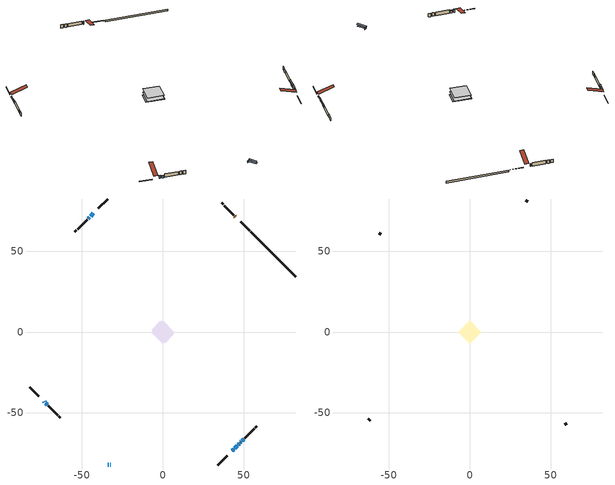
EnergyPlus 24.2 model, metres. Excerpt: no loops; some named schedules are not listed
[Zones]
conditioned space
 floor outside (Floor1 construction): -1.46,0 0,1.46 1.46,0 0,-1.46 z0.38
 floor outside (Floor2 construction): -1.67,0 0,1.67 1.67,0 0,-1.67 z0.38
 floor outside (Floor3 construction): -2.44,0 0,2.44 2.44,0 0,-2.44 z0.38
 floor adiabatic (AdiabaticFloorConstruction): -7.16,0 0,7.16 7.16,0 0,-7.16 z0.38
 floor foundation (Slab1 construction): -6.95,1.49 -1.49,6.95 6.95,-1.49 1.49,-6.95 z-0.84
 wall outside (RimJoist1 construction): 34.06,-82.24 39.76,-76.54 / -82.24,-34.06 -76.54,-39.76 / -34.06,82.24 -39.76,76.54 / 53.78,62.52 48.08,68.22 z0.38:0.68
 wall outside (AdiabaticWallConstruction 1): 44.93,71.38 44.65,71.65 z0.38:2.41
 wall outside (AdiabaticWallConstruction): -42.91,73.39 -44.64,71.66 / 42.91,-73.39 43.78,-72.52 z0.38:1.7; -73.39,-42.91 -72.95,-43.35 / 44.43,-71.87 45.94,-70.36 z0.38:2.21; -72.3,-44 -71.43,-44.87 z0.38:1.6; -34.07,-82.24 -33.53,-82.24 / -32.6,-82.24 -32.07,-82.24 z0.38:1.27; -45.3,71.01 -46.16,70.14 / 46.6,-69.7 47.32,-68.98 / 47.98,-68.33 48.52,-67.78 / 49.17,-67.13 50.04,-66.27 z0.38:1.96
 wall outside (Wall1 construction): 50.69,-65.61 56.57,-59.73 / -70.78,-45.52 -64.9,-51.4 / -46.82,69.49 -52.69,63.61 / 43.99,72.31 38.11,78.19 z0.38:2.82
 wall outside (Wall2 construction): 57.23,-59.08 58.16,-58.15 / -64.24,-52.06 -63.31,-52.99 / -53.35,62.95 -54.28,62.02 / 37.46,78.84 36.53,79.77 z0.38:2.82
 wall foundation (FoundationWall1 construction): 82.24,34.06 54.43,61.87 z-0.84:0.38
 window (WindowConstruction): -42.92,73.39 -44.64,71.66 z0.38:1.7
 window (WindowConstruction 7): -73.39,-42.92 -72.95,-43.35 z0.38:2.21
 window (WindowConstruction 8): -72.3,-44 -71.44,-44.87 z0.38:1.6
 window (WindowConstruction 9): -34.06,-82.24 -33.53,-82.24 z0.38:1.27
 window (WindowConstruction 10): -32.6,-82.24 -32.07,-82.24 z0.38:1.27
 window (WindowConstruction 1): -45.3,71 -46.16,70.14 z0.38:1.96
 window (WindowConstruction 2): 42.92,-73.39 43.78,-72.52 z0.38:1.7
 window (WindowConstruction 3): 44.43,-71.87 45.94,-70.36 z0.38:2.21
 window (WindowConstruction 4): 46.6,-69.7 47.32,-68.98 z0.38:1.96
 window (WindowConstruction 5): 47.98,-68.32 48.52,-67.79 z0.38:1.96
 window (WindowConstruction 6): 49.17,-67.13 50.03,-66.27 z0.38:1.96
 door (Door): 44.93,71.38 44.65,71.65 z0.38:2.41
 ceiling adiabatic (AdiabaticFloorConstruction): 0,-7.16 7.16,0 0,7.16 -7.16,0 z0.38
attic - vented
 floor to conditioned space (Floor4 construction Reversed): -7.16,0 0,7.16 7.16,0 0,-7.16 z2.82
 wall outside (Wall3 construction): 58.81,-57.49 59.96,-56.34 / -62.66,-53.64 -61.51,-54.79 / -54.94,61.36 -56.09,60.21 / 35.87,80.43 34.72,81.58 z0.38:2.82
 roof outside (Roof1 construction): 42.26,-74.04,2.82 35.28,-67.07,6.11 33.45,-68.91,6.11 40.42,-75.88,2.82; -74.04,-42.26,2.82 -67.07,-35.28,6.11 -68.91,-33.45,6.11 -75.88,-40.42,2.82; -42.26,74.04,2.82 -35.28,67.07,6.11 -33.45,68.91,6.11 -40.42,75.88,2.82; 45.58,70.72,2.82 38.61,63.74,6.11 40.45,61.91,6.11 47.42,68.88,2.82
shading: -44.85,71.45 -42.7,73.6 -43.14,74.03 -45.28,71.88 z2; -72.74,-43.56 -73.6,-42.7 -74.03,-43.14 -73.17,-43.99 z2.51; -71.22,-45.08 -72.51,-43.79 -72.94,-44.22 -71.66,-45.51 z1.9; -33.23,-82.24 -34.36,-82.24 -34.36,-88.34 -33.23,-88.34 z1.57; -31.77,-82.24 -32.9,-82.24 -32.9,-87.12 -31.77,-87.12 z1.57; -46.37,69.93 -45.09,71.22 -45.52,71.65 -46.8,70.36 z2.25; 43.99,-72.31 42.7,-73.6 43.14,-74.03 44.42,-72.74 z2; 46.15,-70.15 44.22,-72.08 44.65,-72.51 46.59,-70.58 z2.51; 47.53,-68.77 46.39,-69.91 46.82,-70.34 47.96,-69.2 z2.25; 48.73,-67.57 47.77,-68.54 48.2,-68.97 49.16,-68.01 z2.25; 50.25,-66.06 48.96,-67.34 49.39,-67.77 50.68,-66.49 z2.25
[Building]
Building 1: Terrain=Suburbs
[Site:Location]
Quebec Intl AP_QC: Latitude {deg}=46.8; Longitude {deg}=-71.38; Time Zone {hr}=-5; Elevation {m}=74; Keep Site Location Information=Yes
[Site:GroundTemperature:Shallow]
0.0108218, -2.24938, -2.43038, -1.3578, 2.94801, 7.23376, 10.9493, 13.303, 13.5029, 11.5886, 7.96783, 3.81355
[Site:WaterMainsTemperature]
Calculation Method=Schedule; Temperature Schedule=mains temperature schedule
[Material] Roughness=Rough; Thermal Absorptance=0.9
Name | Thickness {m} | Conductivity {W/m-K} | Density {kg/m3} | Specific Heat {J/kg-K} | Solar Absorptance | Visible Absorptance
asphalt or fiberglass shingles | 0.00635 | 0.162714 | 1121.4 | 1465.45 | 0.4 | 0.4
ceiling loosefill ins | 0.254 | 0.0480833 | 16.02 | 1046.75 | 0.7 | 0.7
ceiling stud and cavity | 0.1397 | 0.0858628 | 65.682 | 1177.47 | 0.7 | 0.7
concrete 4.0 in. | 0.1016 | 1.803125 | 2242.8 | 837.4 | 0.7 | 0.7
concrete 8.0 in. | 0.2032 | 1.803125 | 2242.8 | 837.4 | 0.7 | 0.7
door material | 0.04445 | 0.0451087 | 512.64 | 1214.23 | 0.7 | 0.7
exterior vertical ins | 0.0483764 | 0.029427 | 32.04 | 1214.23 | 0.7 | 0.7
floor covering | 0.0127 | 0.0433444 | 54.468 | 1339.84 | 0.6 | 0.6
floor rigid ins | 0.103632 | 0.029427 | 32.04 | 1214.23 | 0.7 | 0.7
floor rigid ins 1; wall rigid ins 1 | 0.512978 | 0.029427 | 32.04 | 1214.23 | 0.7 | 0.7
floor stud and cavity | 0.1397 | 0.0967298 | 92.3553 | 1139.71 | 0.7 | 0.7
floor stud and cavity 1 | 0.1397 | 0.096612 | 92.3553 | 1139.71 | 0.7 | 0.7
floor stud and cavity 2 | 0.1397 | 0.0964945 | 92.3553 | 1139.71 | 0.7 | 0.7
floor stud and cavity 3 | 0.1397 | 1.75129 | 37.0049 | 1207.88 | 0.7 | 0.7
furniture material conditioned space 1 | 0.1524 | 0.115458 | 640.8 | 1214.23 | 0.6 | 0.6
gypsum board | 0.0127 | 0.160291 | 801 | 837.4 | 0.6 | 0.6
gypsum board 1 | 0.0127 | 0.160291 | 801 | 837.4 | 0.7 | 0.7
osb sheathing 0.5 in. | 0.0127 | 0.115458 | 512.64 | 1214.23 | 0.7 | 0.7
osb sheathing 0.75 in. | 0.01905 | 0.115458 | 512.64 | 1214.23 | 0.7 | 0.7
osb sheathing 2.0 in. | 0.0508 | 0.115458 | 512.64 | 1214.23 | 0.7 | 0.7
rim joist rigid ins; wall rigid ins | 0.051816 | 0.029427 | 32.04 | 1214.23 | 0.7 | 0.7
rim joist stud and cavity | 0.0508 | 0.0402607 | 125.044 | 1163.47 | 0.6 | 0.6
wall stud and cavity | 0.1397 | 0.107651 | 139.0536 | 1170.24 | 0.7 | 0.7
wall stud and cavity 1 | 0.1397 | 0.12206 | 139.0536 | 1170.24 | 0.7 | 0.7
wall stud and cavity 2 | 0.0889 | 6.1454 | 50.32683 | 1063.81 | 0.6 | 0.6
wall stud and cavity 3 | 0.0889 | 0.380278 | 52.3479 | 1209.89 | 0.7 | 0.7
wall stud and cavity 4 | 0.0889 | 0.391764 | 83.0341 | 1211.67 | 0.7 | 0.7
wood siding | 0.0254 | 0.102417 | 544.68 | 1172.36 | 0.4 | 0.4
wood siding 1 | 0.00254 | 0.102417 | 544.68 | 1172.36 | 0.4 | 0.4
wood siding 2; wood siding 3; wood siding 4 | 0.0254 | 0.102417 | 544.68 | 1172.36 | 0.7 | 0.7
[WindowMaterial:SimpleGlazingSystem]
Name | U-Factor {W/m2-K} | Solar Heat Gain Coefficient
WindowMaterial | 1.73009 | 0.4
WindowMaterial 1 | 1.709078 | 0.41
WindowMaterial 2 | 1.62902 | 0.44
WindowMaterial 3 | 1.916325 | 0.34
WindowMaterial 4 | 1.79765 | 0.38
WindowMaterial 5 | 1.84478 | 0.36
WindowMaterial 6 | 1.74087 | 0.4
WindowMaterial 7 | 6.78351 | 0.73
[Construction]
AdiabaticFloorConstruction: floor stud and cavity 3, floor rigid ins 1, osb sheathing 0.75 in., floor covering
AdiabaticWallConstruction: wood siding 3, wall rigid ins 1, wall stud and cavity 3, gypsum board
AdiabaticWallConstruction 1: wood siding 4, wall rigid ins 1, wall stud and cavity 3, gypsum board
Door: door material
Floor1 construction: floor stud and cavity, floor rigid ins, osb sheathing 0.75 in., floor covering
Floor2 construction: floor stud and cavity 1, floor rigid ins, osb sheathing 0.75 in., floor covering
Floor3 construction: floor stud and cavity 2, floor rigid ins, osb sheathing 0.75 in., floor covering
Floor4 construction Reversed: gypsum board, ceiling stud and cavity, ceiling loosefill ins
FoundationWall1 construction: concrete 8.0 in., gypsum board 1
furniture construction conditioned space 1: furniture material conditioned space 1
PartitionWallConstruction: gypsum board, wall stud and cavity 4, gypsum board
RimJoist1 construction: wood siding 2, rim joist rigid ins, osb sheathing 2.0 in., rim joist stud and cavity
Roof1 construction: asphalt or fiberglass shingles
Slab1 construction: concrete 4.0 in.
Wall1 construction: wood siding, wall rigid ins, osb sheathing 0.5 in., wall stud and cavity, gypsum board
Wall2 construction: wood siding, wall rigid ins, osb sheathing 0.5 in., wall stud and cavity 1, gypsum board
Wall3 construction: wood siding 1, wall stud and cavity 2
WindowConstruction; WindowConstruction 2: WindowMaterial
WindowConstruction 1; WindowConstruction 6: WindowMaterial 1
WindowConstruction 10; WindowConstruction 9: WindowMaterial 7
WindowConstruction 3: WindowMaterial 2
WindowConstruction 4: WindowMaterial 3
WindowConstruction 5: WindowMaterial 4
WindowConstruction 7: WindowMaterial 5
WindowConstruction 8: WindowMaterial 6
[Zone] Multiplier=1; Part of Total Floor Area=Yes
Name | Volume {m3}
attic - vented | 54.7494
conditioned space | 380.5
[Space]
Name | Zone | Volume {m3}
attic - vented 1 | attic - vented | 54.7494
conditioned space 1 | conditioned space | 380.5
[ZoneInfiltration:EffectiveLeakageArea]
infil attic - vented 1: Zone or Space=attic - vented 1; Schedule=Always On Discrete; Effective Air Leakage Area {cm2}=3787.2; Stack Coefficient=0.000398213; Wind Coefficient=1.34827e-05
[ZoneMixing]
whole house fan mix: Zone or Space=attic - vented; Schedule=Always On Continuous; Design Flow Rate Calculation Method=Flow/Zone; Design Flow Rate {m3/s}=0; Source Zone or Space=conditioned space
[SurfaceProperty:ExposedFoundationPerimeter]
Slab1: Exposed Perimeter Calculation Method=TotalExposedPerimeter; Total Exposed Perimeter {m}=39.32
[InternalMass] Zone or ZoneList=conditioned space; Space or SpaceList=conditioned space 1
Name | Construction | Surface Area {m2}
furniture mass conditioned space 1 | furniture construction conditioned space 1 | 86.5957
partition wall mass | PartitionWallConstruction | 216.489
[Lights]
interior lighting: Zone or ZoneList or Space or SpaceList=conditioned space 1; Schedule=interior lighting schedule; Design Level Calculation Method=LightingLevel; Lighting Level {W}=343.2; Return Air Fraction=0; Fraction Radiant=0.6; Fraction Visible=0.2; Fraction Replaceable=1
[People]
occupants: Zone or ZoneList or Space or SpaceList=conditioned space 1; Number of People Schedule=occupants schedule; Number of People Calculation Method=People; Number of People=3; Fraction Radiant=0.314171; Sensible Heat Fraction=0.56303; Activity Level Schedule=occupants activity schedule; Carbon Dioxide Generation Rate {m3/s-W}=0; Enable ASHRAE 55 Comfort Warnings=No; Mean Radiant Temperature Calculation Type=EnclosureAveraged
[ElectricEquipment] Zone or ZoneList or Space or SpaceList=conditioned space 1; Design Level Calculation Method=EquipmentLevel
Name | Schedule | Design Level {W} | Fraction Latent | Fraction Radiant | Fraction Lost
clothes dryer | clothes dryer schedule | 140.772 | 0.015 | 0.081 | 0.85
clothes washer | clothes washer schedule | 32.1985 | 0.03 | 0.162 | 0.7
cooking range | cooking range schedule | 215.147 | 0.08 | 0.432 | 0.2
dishwasher | dishwasher schedule | 66.8632 | 0.3 | 0.18 | 0.4
fridge | fridge schedule | 72.9452 | 0 | 0.6 | 0
mech vent bath fan 0 | mech vent bath fan 0 schedule | 50.2 | 0 | 0 | 1
mech vent house fan | mech vent house fan schedule | 19.9167 | 0 | 0 | 0.5
mech vent house fan cfis | mech vent house fan cfis schedule | 0 | 0 | 0 | 0
mech vent range fan 0 | mech vent range fan 0 schedule | 57 | 0 | 0 | 1
misc plug loads | misc plug loads schedule | 494.7 | 0.045 | 0.513 | 0.1
whole house fan | Always On Discrete | 0 | 0 | 0 | 1
[OtherEquipment] Zone or ZoneList or Space or SpaceList=conditioned space 1; Design Level Calculation Method=EquipmentLevel
Name | Fuel Type | Schedule | Design Level {W} | Fraction Latent | Fraction Radiant | Fraction Lost
clothes dryer 1 | Electricity | clothes dryer schedule | 0 | 0.015 | 0.081 | 0.85
cooking range 1 | Electricity | cooking range schedule | 0 | 0.08 | 0.432 | 0.2
general water use latent | None | general water use schedule | 62.594 | 1 | 0 | 0
general water use sensible | None | general water use schedule | -61.6891 | 0 | 0.6 | 0
mech vent house fan latent load | None | Always On Discrete | 0 | 1 | 0 | 0
mech vent house fan sensible load | None | Always On Discrete | 0 | 0 | 0 | 0
water heater energy adjustment1 | Electricity | Always On Discrete | 0.01 | 0 | 0 | 1
[ZoneInfiltration:DesignFlowRate] Zone or ZoneList or Space or SpaceList=conditioned space 1; Schedule=Always On Discrete; Design Flow Rate Calculation Method=Flow/Zone; Design Flow Rate {m3/s}=0
infil flow; natural vent flow; whole house fan flow
[ZoneControl:Thermostat]
conditioned space Thermostat: Zone or ZoneList=conditioned space; Control Type Schedule=conditioned space Thermostat Schedule; Control 1=conditioned space temperature setpoint; Temperature Difference Between Cutout And Setpoint {deltaC}=0
[ThermostatSetpoint:DualSetpoint]
conditioned space temperature setpoint: Heating Setpoint Temperature Schedule=heating setpoint; Cooling Setpoint Temperature Schedule=cooling setpoint
[Zone equipment]
conditioned space: electric baseboard
[Foundation:Kiva]
Foundation Kiva 1: Initial Indoor Air Temperature {C}=18; Wall Height Above Grade {m}=0.379994; Wall Depth Below Slab {m}=0.2032; Custom Block Material Name 1=exterior vertical ins; Custom Block Depth 1 {m}=1.21999; Custom Block X Position 1 {m}=0.2159; Custom Block Z Position 1 {m}=0
[Foundation:Kiva:Settings]
Soil Conductivity {W/m-K}=0.849921; Soil Density {kg/m3}=1842.3; Soil Specific Heat {J/kg-K}=418.7; Ground Solar Absorptivity=0.9; Ground Thermal Absorptivity=0.9; Ground Surface Roughness {m}=0.03; Far-Field Width {m}=40; Deep-Ground Boundary Condition=ZeroFlux; Deep-Ground Depth {m}=40; Minimum Cell Dimension {m}=0.2; Maximum Cell Growth Coefficient=3; Simulation Timestep=Timestep
[Exterior:Lights]
exterior lighting: Schedule=exterior lighting schedule; Design Level {W}=75.6
[EnergyManagementSystem:Sensor] Output:Variable or Output:Meter Index Key=conditioned space
Name | Output:Variable or Output:Meter
conditioned_space_clg_unmet_s | Zone Cooling Setpoint Not Met Time
conditioned_space_htg_unmet_s | Zone Heating Setpoint Not Met Time
fridge_tin_s; tin_s; tin_s_1 | Zone Mean Air Temperature
tout_s | Zone Outdoor Air Drybulb Temperature
win_s | Zone Air Humidity Ratio
[Schedule:Constant]
Name | Hourly Value
Always On Continuous; mech vent house fan schedule; mech vent house fan cfis schedule; Always On Discrete | 1
occupants activity schedule | 117.228
fridge schedule | 0
[Schedule:Week:Daily]
interior lighting schedule Week Rule - Jan1-Jan27: interior lighting schedule day, interior lighting schedule day, interior lighting schedule day, interior lighting schedule day, interior lighting schedule day, interior lighting schedule day, interior lighting schedule day, interior lighting schedule default day, interior lighting schedule default day, interior lighting schedule default day, interior lighting schedule default day, interior lighting schedule default day
interior lighting schedule Week Rule - Jan28-Feb3: interior lighting schedule day, interior lighting schedule day, interior lighting schedule day, interior lighting schedule day, interior lighting schedule day 1, interior lighting schedule day 1, interior lighting schedule day 1, interior lighting schedule default day, interior lighting schedule default day, interior lighting schedule default day, interior lighting schedule default day, interior lighting schedule default day
interior lighting schedule Week Rule - Feb4-Feb24: interior lighting schedule day 1, interior lighting schedule day 1, interior lighting schedule day 1, interior lighting schedule day 1, interior lighting schedule day 1, interior lighting schedule day 1, interior lighting schedule day 1, interior lighting schedule default day, interior lighting schedule default day, interior lighting schedule default day, interior lighting schedule default day, interior lighting schedule default day
interior lighting schedule Week Rule - Feb25-Mar3: interior lighting schedule day 1, interior lighting schedule day 1, interior lighting schedule day 1, interior lighting schedule day 1, interior lighting schedule day 2, interior lighting schedule day 2, interior lighting schedule day 2, interior lighting schedule default day, interior lighting schedule default day, interior lighting schedule default day, interior lighting schedule default day, interior lighting schedule default day
interior lighting schedule Week Rule - Mar4-Mar31: interior lighting schedule day 2, interior lighting schedule day 2, interior lighting schedule day 2, interior lighting schedule day 2, interior lighting schedule day 2, interior lighting schedule day 2, interior lighting schedule day 2, interior lighting schedule default day, interior lighting schedule default day, interior lighting schedule default day, interior lighting schedule default day, interior lighting schedule default day
interior lighting schedule Week Rule - Apr1-Apr28: interior lighting schedule day 3, interior lighting schedule day 3, interior lighting schedule day 3, interior lighting schedule day 3, interior lighting schedule day 3, interior lighting schedule day 3, interior lighting schedule day 3, interior lighting schedule default day, interior lighting schedule default day, interior lighting schedule default day, interior lighting schedule default day, interior lighting schedule default day
interior lighting schedule Week Rule - Apr29-May5: interior lighting schedule day 3, interior lighting schedule day 3, interior lighting schedule day 4, interior lighting schedule day 4, interior lighting schedule day 4, interior lighting schedule day 4, interior lighting schedule day 4, interior lighting schedule default day, interior lighting schedule default day, interior lighting schedule default day, interior lighting schedule default day, interior lighting schedule default day
interior lighting schedule Week Rule - May6-May26: interior lighting schedule day 4, interior lighting schedule day 4, interior lighting schedule day 4, interior lighting schedule day 4, interior lighting schedule day 4, interior lighting schedule day 4, interior lighting schedule day 4, interior lighting schedule default day, interior lighting schedule default day, interior lighting schedule default day, interior lighting schedule default day, interior lighting schedule default day
interior lighting schedule Week Rule - May27-Jun2: interior lighting schedule day 4, interior lighting schedule day 4, interior lighting schedule day 4, interior lighting schedule day 4, interior lighting schedule day 4, interior lighting schedule day 5, interior lighting schedule day 5, interior lighting schedule default day, interior lighting schedule default day, interior lighting schedule default day, interior lighting schedule default day, interior lighting schedule default day
interior lighting schedule Week Rule - Jun3-Jun30: interior lighting schedule day 5, interior lighting schedule day 5, interior lighting schedule day 5, interior lighting schedule day 5, interior lighting schedule day 5, interior lighting schedule day 5, interior lighting schedule day 5, interior lighting schedule default day, interior lighting schedule default day, interior lighting schedule default day, interior lighting schedule default day, interior lighting schedule default day
interior lighting schedule Week Rule - Jul1-Jul28: interior lighting schedule day 6, interior lighting schedule day 6, interior lighting schedule day 6, interior lighting schedule day 6, interior lighting schedule day 6, interior lighting schedule day 6, interior lighting schedule day 6, interior lighting schedule default day, interior lighting schedule default day, interior lighting schedule default day, interior lighting schedule default day, interior lighting schedule default day
interior lighting schedule Week Rule - Jul29-Aug4: interior lighting schedule day 6, interior lighting schedule day 6, interior lighting schedule day 6, interior lighting schedule day 7, interior lighting schedule day 7, interior lighting schedule day 7, interior lighting schedule day 7, interior lighting schedule default day, interior lighting schedule default day, interior lighting schedule default day, interior lighting schedule default day, interior lighting schedule default day
interior lighting schedule Week Rule - Aug5-Aug25: interior lighting schedule day 7, interior lighting schedule day 7, interior lighting schedule day 7, interior lighting schedule day 7, interior lighting schedule day 7, interior lighting schedule day 7, interior lighting schedule day 7, interior lighting schedule default day, interior lighting schedule default day, interior lighting schedule default day, interior lighting schedule default day, interior lighting schedule default day
interior lighting schedule Week Rule - Aug26-Sep1: interior lighting schedule day 7, interior lighting schedule day 7, interior lighting schedule day 7, interior lighting schedule day 7, interior lighting schedule day 7, interior lighting schedule day 7, interior lighting schedule day 8, interior lighting schedule default day, interior lighting schedule default day, interior lighting schedule default day, interior lighting schedule default day, interior lighting schedule default day
interior lighting schedule Week Rule - Sep2-Sep29: interior lighting schedule day 8, interior lighting schedule day 8, interior lighting schedule day 8, interior lighting schedule day 8, interior lighting schedule day 8, interior lighting schedule day 8, interior lighting schedule day 8, interior lighting schedule default day, interior lighting schedule default day, interior lighting schedule default day, interior lighting schedule default day, interior lighting schedule default day
interior lighting schedule Week Rule - Sep30-Oct6: interior lighting schedule day 8, interior lighting schedule day 9, interior lighting schedule day 9, interior lighting schedule day 9, interior lighting schedule day 9, interior lighting schedule day 9, interior lighting schedule day 9, interior lighting schedule default day, interior lighting schedule default day, interior lighting schedule default day, interior lighting schedule default day, interior lighting schedule default day
interior lighting schedule Week Rule - Oct7-Oct27: interior lighting schedule day 9, interior lighting schedule day 9, interior lighting schedule day 9, interior lighting schedule day 9, interior lighting schedule day 9, interior lighting schedule day 9, interior lighting schedule day 9, interior lighting schedule default day, interior lighting schedule default day, interior lighting schedule default day, interior lighting schedule default day, interior lighting schedule default day
interior lighting schedule Week Rule - Oct28-Nov3: interior lighting schedule day 9, interior lighting schedule day 9, interior lighting schedule day 9, interior lighting schedule day 9, interior lighting schedule day 10, interior lighting schedule day 10, interior lighting schedule day 10, interior lighting schedule default day, interior lighting schedule default day, interior lighting schedule default day, interior lighting schedule default day, interior lighting schedule default day
interior lighting schedule Week Rule - Nov4-Nov24: interior lighting schedule day 10, interior lighting schedule day 10, interior lighting schedule day 10, interior lighting schedule day 10, interior lighting schedule day 10, interior lighting schedule day 10, interior lighting schedule day 10, interior lighting schedule default day, interior lighting schedule default day, interior lighting schedule default day, interior lighting schedule default day, interior lighting schedule default day
interior lighting schedule Week Rule - Nov25-Dec1: interior lighting schedule day 10, interior lighting schedule day 10, interior lighting schedule day 10, interior lighting schedule day 10, interior lighting schedule day 10, interior lighting schedule day 10, interior lighting schedule day 11, interior lighting schedule default day, interior lighting schedule default day, interior lighting schedule default day, interior lighting schedule default day, interior lighting schedule default day
interior lighting schedule Week Rule - Dec2-Dec31: interior lighting schedule day 11, interior lighting schedule day 11, interior lighting schedule day 11, interior lighting schedule day 11, interior lighting schedule day 11, interior lighting schedule day 11, interior lighting schedule day 11, interior lighting schedule default day, interior lighting schedule default day, interior lighting schedule default day, interior lighting schedule default day, interior lighting schedule default day
occupants schedule Week Rule - Jan1-Dec31: occupants schedule day, occupants schedule day, occupants schedule day, occupants schedule day, occupants schedule day, occupants schedule day, occupants schedule day, occupants schedule default day, occupants schedule default day, occupants schedule default day, occupants schedule default day, occupants schedule default day
clothes dryer schedule Week Rule - Jan1-Dec31: clothes dryer schedule day, clothes dryer schedule day, clothes dryer schedule day, clothes dryer schedule day, clothes dryer schedule day, clothes dryer schedule day, clothes dryer schedule day, clothes dryer schedule default day, clothes dryer schedule default day, clothes dryer schedule default day, clothes dryer schedule default day, clothes dryer schedule default day
clothes washer schedule Week Rule - Jan1-Dec31: clothes washer schedule day, clothes washer schedule day, clothes washer schedule day, clothes washer schedule day, clothes washer schedule day, clothes washer schedule day, clothes washer schedule day, clothes washer schedule default day, clothes washer schedule default day, clothes washer schedule default day, clothes washer schedule default day, clothes washer schedule default day
cooking range schedule Week Rule - Jan1-Dec31: cooking range schedule day, cooking range schedule day, cooking range schedule day, cooking range schedule day, cooking range schedule day, cooking range schedule day, cooking range schedule day, cooking range schedule default day, cooking range schedule default day, cooking range schedule default day, cooking range schedule default day, cooking range schedule default day
dishwasher schedule Week Rule - Jan1-Dec31: dishwasher schedule day, dishwasher schedule day, dishwasher schedule day, dishwasher schedule day, dishwasher schedule day, dishwasher schedule day, dishwasher schedule day, dishwasher schedule default day, dishwasher schedule default day, dishwasher schedule default day, dishwasher schedule default day, dishwasher schedule default day
mech vent bath fan 0 schedule Week Rule - Jan1-Dec31: mech vent bath fan 0 schedule day, mech vent bath fan 0 schedule day, mech vent bath fan 0 schedule day, mech vent bath fan 0 schedule day, mech vent bath fan 0 schedule day, mech vent bath fan 0 schedule day, mech vent bath fan 0 schedule day, mech vent bath fan 0 schedule default day, mech vent bath fan 0 schedule default day, mech vent bath fan 0 schedule default day, mech vent bath fan 0 schedule default day, mech vent bath fan 0 schedule default day
mech vent range fan 0 schedule Week Rule - Jan1-Dec31: mech vent range fan 0 schedule day, mech vent range fan 0 schedule day, mech vent range fan 0 schedule day, mech vent range fan 0 schedule day, mech vent range fan 0 schedule day, mech vent range fan 0 schedule day, mech vent range fan 0 schedule day, mech vent range fan 0 schedule default day, mech vent range fan 0 schedule default day, mech vent range fan 0 schedule default day, mech vent range fan 0 schedule default day, mech vent range fan 0 schedule default day
misc plug loads schedule Week Rule - Jan1-Dec31: misc plug loads schedule day, misc plug loads schedule day, misc plug loads schedule day, misc plug loads schedule day, misc plug loads schedule day, misc plug loads schedule day, misc plug loads schedule day, misc plug loads schedule default day, misc plug loads schedule default day, misc plug loads schedule default day, misc plug loads schedule default day, misc plug loads schedule default day
general water use schedule Week Rule - Jan1-Dec31: general water use schedule day, general water use schedule day, general water use schedule day, general water use schedule day, general water use schedule day, general water use schedule day, general water use schedule day, general water use schedule default day, general water use schedule default day, general water use schedule default day, general water use schedule default day, general water use schedule default day
exterior lighting schedule Week Rule - Jan1-Jan27: exterior lighting schedule day, exterior lighting schedule day, exterior lighting schedule day, exterior lighting schedule day, exterior lighting schedule day, exterior lighting schedule day, exterior lighting schedule day, exterior lighting schedule default day, exterior lighting schedule default day, exterior lighting schedule default day, exterior lighting schedule default day, exterior lighting schedule default day
exterior lighting schedule Week Rule - Jan28-Feb3: exterior lighting schedule day, exterior lighting schedule day, exterior lighting schedule day, exterior lighting schedule day, exterior lighting schedule day 1, exterior lighting schedule day 1, exterior lighting schedule day 1, exterior lighting schedule default day, exterior lighting schedule default day, exterior lighting schedule default day, exterior lighting schedule default day, exterior lighting schedule default day
exterior lighting schedule Week Rule - Feb4-Feb24: exterior lighting schedule day 1, exterior lighting schedule day 1, exterior lighting schedule day 1, exterior lighting schedule day 1, exterior lighting schedule day 1, exterior lighting schedule day 1, exterior lighting schedule day 1, exterior lighting schedule default day, exterior lighting schedule default day, exterior lighting schedule default day, exterior lighting schedule default day, exterior lighting schedule default day
exterior lighting schedule Week Rule - Feb25-Mar3: exterior lighting schedule day 1, exterior lighting schedule day 1, exterior lighting schedule day 1, exterior lighting schedule day 1, exterior lighting schedule day 2, exterior lighting schedule day 2, exterior lighting schedule day 2, exterior lighting schedule default day, exterior lighting schedule default day, exterior lighting schedule default day, exterior lighting schedule default day, exterior lighting schedule default day
exterior lighting schedule Week Rule - Mar4-Mar31: exterior lighting schedule day 2, exterior lighting schedule day 2, exterior lighting schedule day 2, exterior lighting schedule day 2, exterior lighting schedule day 2, exterior lighting schedule day 2, exterior lighting schedule day 2, exterior lighting schedule default day, exterior lighting schedule default day, exterior lighting schedule default day, exterior lighting schedule default day, exterior lighting schedule default day
exterior lighting schedule Week Rule - Apr1-Apr28: exterior lighting schedule day 3, exterior lighting schedule day 3, exterior lighting schedule day 3, exterior lighting schedule day 3, exterior lighting schedule day 3, exterior lighting schedule day 3, exterior lighting schedule day 3, exterior lighting schedule default day, exterior lighting schedule default day, exterior lighting schedule default day, exterior lighting schedule default day, exterior lighting schedule default day
exterior lighting schedule Week Rule - Apr29-May5: exterior lighting schedule day 3, exterior lighting schedule day 3, exterior lighting schedule day 4, exterior lighting schedule day 4, exterior lighting schedule day 4, exterior lighting schedule day 4, exterior lighting schedule day 4, exterior lighting schedule default day, exterior lighting schedule default day, exterior lighting schedule default day, exterior lighting schedule default day, exterior lighting schedule default day
exterior lighting schedule Week Rule - May6-May26: exterior lighting schedule day 4, exterior lighting schedule day 4, exterior lighting schedule day 4, exterior lighting schedule day 4, exterior lighting schedule day 4, exterior lighting schedule day 4, exterior lighting schedule day 4, exterior lighting schedule default day, exterior lighting schedule default day, exterior lighting schedule default day, exterior lighting schedule default day, exterior lighting schedule default day
exterior lighting schedule Week Rule - May27-Jun2: exterior lighting schedule day 4, exterior lighting schedule day 4, exterior lighting schedule day 4, exterior lighting schedule day 4, exterior lighting schedule day 4, exterior lighting schedule day 5, exterior lighting schedule day 5, exterior lighting schedule default day, exterior lighting schedule default day, exterior lighting schedule default day, exterior lighting schedule default day, exterior lighting schedule default day
exterior lighting schedule Week Rule - Jun3-Jun30: exterior lighting schedule day 5, exterior lighting schedule day 5, exterior lighting schedule day 5, exterior lighting schedule day 5, exterior lighting schedule day 5, exterior lighting schedule day 5, exterior lighting schedule day 5, exterior lighting schedule default day, exterior lighting schedule default day, exterior lighting schedule default day, exterior lighting schedule default day, exterior lighting schedule default day
exterior lighting schedule Week Rule - Jul1-Jul28: exterior lighting schedule day 6, exterior lighting schedule day 6, exterior lighting schedule day 6, exterior lighting schedule day 6, exterior lighting schedule day 6, exterior lighting schedule day 6, exterior lighting schedule day 6, exterior lighting schedule default day, exterior lighting schedule default day, exterior lighting schedule default day, exterior lighting schedule default day, exterior lighting schedule default day
exterior lighting schedule Week Rule - Jul29-Aug4: exterior lighting schedule day 6, exterior lighting schedule day 6, exterior lighting schedule day 6, exterior lighting schedule day 7, exterior lighting schedule day 7, exterior lighting schedule day 7, exterior lighting schedule day 7, exterior lighting schedule default day, exterior lighting schedule default day, exterior lighting schedule default day, exterior lighting schedule default day, exterior lighting schedule default day
exterior lighting schedule Week Rule - Aug5-Aug25: exterior lighting schedule day 7, exterior lighting schedule day 7, exterior lighting schedule day 7, exterior lighting schedule day 7, exterior lighting schedule day 7, exterior lighting schedule day 7, exterior lighting schedule day 7, exterior lighting schedule default day, exterior lighting schedule default day, exterior lighting schedule default day, exterior lighting schedule default day, exterior lighting schedule default day
exterior lighting schedule Week Rule - Aug26-Sep1: exterior lighting schedule day 7, exterior lighting schedule day 7, exterior lighting schedule day 7, exterior lighting schedule day 7, exterior lighting schedule day 7, exterior lighting schedule day 7, exterior lighting schedule day 8, exterior lighting schedule default day, exterior lighting schedule default day, exterior lighting schedule default day, exterior lighting schedule default day, exterior lighting schedule default day
exterior lighting schedule Week Rule - Sep2-Sep29: exterior lighting schedule day 8, exterior lighting schedule day 8, exterior lighting schedule day 8, exterior lighting schedule day 8, exterior lighting schedule day 8, exterior lighting schedule day 8, exterior lighting schedule day 8, exterior lighting schedule default day, exterior lighting schedule default day, exterior lighting schedule default day, exterior lighting schedule default day, exterior lighting schedule default day
[Schedule:Year]
interior lighting schedule: interior lighting schedule Week Rule - Jan1-Jan27, 1, 1, 1, 27, interior lighting schedule Week Rule - Jan28-Feb3, 1, 28, 2, 3, interior lighting schedule Week Rule - Feb4-Feb24, 2, 4, 2, 24, interior lighting schedule Week Rule - Feb25-Mar3, 2, 25, 3, 3, interior lighting schedule Week Rule - Mar4-Mar31, 3, 4, 3, 31, interior lighting schedule Week Rule - Apr1-Apr28, 4, 1, 4, 28, interior lighting schedule Week Rule - Apr29-May5, 4, 29, 5, 5, interior lighting schedule Week Rule - May6-May26, 5, 6, 5, 26, interior lighting schedule Week Rule - May27-Jun2, 5, 27, 6, 2, interior lighting schedule Week Rule - Jun3-Jun30, 6, 3, 6, 30, interior lighting schedule Week Rule - Jul1-Jul28, 7, 1, 7, 28, interior lighting schedule Week Rule - Jul29-Aug4, 7, 29, 8, 4, interior lighting schedule Week Rule - Aug5-Aug25, 8, 5, 8, 25, interior lighting schedule Week Rule - Aug26-Sep1, 8, 26, 9, 1, interior lighting schedule Week Rule - Sep2-Sep29, 9, 2, 9, 29, interior lighting schedule Week Rule - Sep30-Oct6, 9, 30, 10, 6, interior lighting schedule Week Rule - Oct7-Oct27, 10, 7, 10, 27, interior lighting schedule Week Rule - Oct28-Nov3, 10, 28, 11, 3, interior lighting schedule Week Rule - Nov4-Nov24, 11, 4, 11, 24, interior lighting schedule Week Rule - Nov25-Dec1, 11, 25, 12, 1, interior lighting schedule Week Rule - Dec2-Dec31, 12, 2, 12, 31
occupants schedule: occupants schedule Week Rule - Jan1-Dec31, 1, 1, 12, 31
clothes dryer schedule: clothes dryer schedule Week Rule - Jan1-Dec31, 1, 1, 12, 31
clothes washer schedule: clothes washer schedule Week Rule - Jan1-Dec31, 1, 1, 12, 31
cooking range schedule: cooking range schedule Week Rule - Jan1-Dec31, 1, 1, 12, 31
dishwasher schedule: dishwasher schedule Week Rule - Jan1-Dec31, 1, 1, 12, 31
mech vent bath fan 0 schedule: mech vent bath fan 0 schedule Week Rule - Jan1-Dec31, 1, 1, 12, 31
mech vent range fan 0 schedule: mech vent range fan 0 schedule Week Rule - Jan1-Dec31, 1, 1, 12, 31
misc plug loads schedule: misc plug loads schedule Week Rule - Jan1-Dec31, 1, 1, 12, 31
general water use schedule: general water use schedule Week Rule - Jan1-Dec31, 1, 1, 12, 31
exterior lighting schedule: exterior lighting schedule Week Rule - Jan1-Jan27, 1, 1, 1, 27, exterior lighting schedule Week Rule - Jan28-Feb3, 1, 28, 2, 3, exterior lighting schedule Week Rule - Feb4-Feb24, 2, 4, 2, 24, exterior lighting schedule Week Rule - Feb25-Mar3, 2, 25, 3, 3, exterior lighting schedule Week Rule - Mar4-Mar31, 3, 4, 3, 31, exterior lighting schedule Week Rule - Apr1-Apr28, 4, 1, 4, 28, exterior lighting schedule Week Rule - Apr29-May5, 4, 29, 5, 5, exterior lighting schedule Week Rule - May6-May26, 5, 6, 5, 26, exterior lighting schedule Week Rule - May27-Jun2, 5, 27, 6, 2, exterior lighting schedule Week Rule - Jun3-Jun30, 6, 3, 6, 30, exterior lighting schedule Week Rule - Jul1-Jul28, 7, 1, 7, 28, exterior lighting schedule Week Rule - Jul29-Aug4, 7, 29, 8, 4, exterior lighting schedule Week Rule - Aug5-Aug25, 8, 5, 8, 25, exterior lighting schedule Week Rule - Aug26-Sep1, 8, 26, 9, 1, exterior lighting schedule Week Rule - Sep2-Sep29, 9, 2, 9, 29, exterior lighting schedule Week Rule - Sep30-Oct6, 9, 30, 10, 6, exterior lighting schedule Week Rule - Oct7-Oct27, 10, 7, 10, 27, exterior lighting schedule Week Rule - Oct28-Nov3, 10, 28, 11, 3, exterior lighting schedule Week Rule - Nov4-Nov24, 11, 4, 11, 24, exterior lighting schedule Week Rule - Nov25-Dec1, 11, 25, 12, 1, exterior lighting schedule Week Rule - Dec2-Dec31, 12, 2, 12, 31
[Schedule:Compact]
conditioned space Thermostat Schedule: Through: 12/31, For: AllDays, Until: 24:00, 4
mains temperature schedule: Through: 01/01, For: AllDays, Until: 24:00, 5.175, Through: 01/02, For: AllDays, Until: 24:00, 5.10167, Through: 01/03, For: AllDays, Until: 24:00, 5.02889, Through: 01/04, For: AllDays, Until: 24:00, 4.95778, Through: 01/05, For: AllDays, Until: 24:00, 4.88778, Through: 01/06, For: AllDays, Until: 24:00, 4.81833, Through: 01/07, For: AllDays, Until: 24:00, 4.75056, Through: 01/08, For: AllDays, Until: 24:00, 4.68389, Through: 01/09, For: AllDays, Until: 24:00, 4.61833, Through: 01/10, For: AllDays, Until: 24:00, 4.55389, Through: 01/11, For: AllDays, Until: 24:00, 4.49056, Through: 01/12, For: AllDays, Until: 24:00, 4.42889, Through: 01/13, For: AllDays, Until: 24:00, 4.36778, Through: 01/14, For: AllDays, Until: 24:00, 4.30889, Through: 01/15, For: AllDays, Until: 24:00, 4.25056, Through: 01/16, For: AllDays, Until: 24:00, 4.19389, Through: 01/17, For: AllDays, Until: 24:00, 4.13833, Through: 01/18, For: AllDays, Until: 24:00, 4.08444, Through: 01/19, For: AllDays, Until: 24:00, 4.03167, Through: 01/20, For: AllDays, Until: 24:00, 3.98056, Through: 01/21, For: AllDays, Until: 24:00, 3.93056, Through: 01/22, For: AllDays, Until: 24:00, 3.88222, Through: 01/23, For: AllDays, Until: 24:00, 3.835, Through: 01/24, For: AllDays, Until: 24:00, 3.78944, Through: 01/25, For: AllDays, Until: 24:00, 3.74556, Through: 01/26, For: AllDays, Until: 24:00, 3.70278, Through: 01/27, For: AllDays, Until: 24:00, 3.66167, Through: 01/28, For: AllDays, Until: 24:00, 3.62167, Through: 01/29, For: AllDays, Until: 24:00, 3.58389, Through: 01/30, For: AllDays, Until: 24:00, 3.54722, Through: 01/31, For: AllDays, Until: 24:00, 3.51167, Through: 02/01, For: AllDays, Until: 24:00, 3.47833, Through: 02/02, For: AllDays, Until: 24:00, 3.44611, Through: 02/03, For: AllDays, Until: 24:00, 3.41556, Through: 02/04, For: AllDays, Until: 24:00, 3.38667, Through: 02/05, For: AllDays, Until: 24:00, 3.35944, Through: 02/06, For: AllDays, Until: 24:00, 3.33389, Through: 02/07, For: AllDays, Until: 24:00, 3.30944, Through: 02/08, For: AllDays, Until: 24:00, 3.28667, Through: 02/09, For: AllDays, Until: 24:00, 3.26611, Through: 02/10, For: AllDays, Until: 24:00, 3.24667, Through: 02/11, For: AllDays, Until: 24:00, 3.22889, Through: 02/12, For: AllDays, Until: 24:00, 3.21278, Through: 02/13, For: AllDays, Until: 24:00, 3.19833, Through: 02/14, For: AllDays, Until: 24:00, 3.18556, Through: 02/15, For: AllDays, Until: 24:00, 3.17389, Through: 02/16, For: AllDays, Until: 24:00, 3.16444, Through: 02/17, For: AllDays, Until: 24:00, 3.15667, Through: 02/18, For: AllDays, Until: 24:00, 3.15056, Through: 02/19, For: AllDays, Until: 24:00, 3.14556, Through: 02/20, For: AllDays, Until: 24:00, 3.14278, Through: 02/21, For: AllDays, Until: 24:00, 3.14111, Through: 02/22, For: AllDays, Until: 24:00, 3.14167, Through: 02/23, For: AllDays, Until: 24:00, 3.14333, Through: 02/24, For: AllDays, Until: 24:00, 3.14722, Through: 02/25, For: AllDays, Until: 24:00, 3.15222, Through: 02/26, For: AllDays, Until: 24:00, 3.15944, Through: 02/27, For: AllDays, Until: 24:00, 3.16778, Through: 02/28, For: AllDays, Until: 24:00, 3.17778, Through: 03/01, For: AllDays, Until: 24:00, 3.18944, Through: 03/02, For: AllDays, Until: 24:00, 3.20333, Through: 03/03, For: AllDays, Until: 24:00, 3.21833, Through: 03/04, For: AllDays, Until: 24:00, 3.235, Through: 03/05, For: AllDays, Until: 24:00, 3.25333, Through: 03/06, For: AllDays, Until: 24:00, 3.27333, Through: 03/07, For: AllDays, Until: 24:00, 3.29444, Through: 03/08, For: AllDays, Until: 24:00, 3.31778, Through: 03/09, For: AllDays, Until: 24:00, 3.34222, Through: 03/10, For: AllDays, Until: 24:00, 3.36889, Through: 03/11, For: AllDays, Until: 24:00, 3.39667, Through: 03/12, For: AllDays, Until: 24:00, 3.42611, Through: 03/13, For: AllDays, Until: 24:00, 3.45722, Through: 03/14, For: AllDays, Until: 24:00, 3.49, Through: 03/15, For: AllDays, Until: 24:00, 3.52389, Through: 03/16, For: AllDays, Until: 24:00, 3.55944, Through: 03/17, For: AllDays, Until: 24:00, 3.59667, Through: 03/18, For: AllDays, Until: 24:00, 3.63556, Through: 03/19, For: AllDays, Until: 24:00, 3.67556, Through: 03/20, For: AllDays, Until: 24:00, 3.71722, Through: 03/21, For: AllDays, Until: 24:00, 3.76056, Through: 03/22, For: AllDays, Until: 24:00, 3.80556, Through: 03/23, For: AllDays, Until: 24:00, 3.85111, Through: 03/24, For: AllDays, Until: 24:00, 3.89889, Through: 03/25, For: AllDays, Until: 24:00, 3.94778, Through: 03/26, For: AllDays, Until: 24:00, 3.99833, Through: 03/27, For: AllDays, Until: 24:00, 4.05, Through: 03/28, For: AllDays, Until: 24:00, 4.10333, Through: 03/29, For: AllDays, Until: 24:00, 4.15778, Through: 03/30, For: AllDays, Until: 24:00, 4.21333, Through: 03/31, For: AllDays, Until: 24:00, 4.27056, Through: 04/01, For: AllDays, Until: 24:00, 4.32944, Through: 04/02, For: AllDays, Until: 24:00, 4.38889, Through: 04/03, For: AllDays, Until: 24:00, 4.45, Through: 04/04, For: AllDays, Until: 24:00, 4.51222, Through: 04/05, For: AllDays, Until: 24:00, 4.57611, Through: 04/06, For: AllDays, Until: 24:00, 4.64056, Through: 04/07, For: AllDays, Until: 24:00, 4.70667, Through: 04/08, For: AllDays, Until: 24:00, 4.77389, Through: 04/09, For: AllDays, Until: 24:00, 4.84222, Through: 04/10, For: AllDays, Until: 24:00, 4.91167, Through: 04/11, For: AllDays, Until: 24:00, 4.98278, Through: 04/12, For: AllDays, Until: 24:00, 5.05444, Through: 04/13, For: AllDays, Until: 24:00, 5.12722, Through: 04/14, For: AllDays, Until: 24:00, 5.20111, Through: 04/15, For: AllDays, Until: 24:00, 5.27611, Through: 04/16, For: AllDays, Until: 24:00, 5.35167, Through: 04/17, For: AllDays, Until: 24:00, 5.42889, Through: 04/18, For: AllDays, Until: 24:00, 5.50667, Through: 04/19, For: AllDays, Until: 24:00, 5.58556, Through: 04/20, For: AllDays, Until: 24:00, 5.665, Through: 04/21, For: AllDays, Until: 24:00, 5.74611, Through: 04/22, For: AllDays, Until: 24:00, 5.82722, Through: 04/23, For: AllDays, Until: 24:00, 5.91, Through: 04/24, For: AllDays, Until: 24:00, 5.99278, Through: 04/25, For: AllDays, Until: 24:00, 6.07722, Through: 04/26, For: AllDays, Until: 24:00, 6.16167, Through: 04/27, For: AllDays, Until: 24:00, 6.24722, Through: 04/28, For: AllDays, Until: 24:00, 6.33389, Through: 04/29, For: AllDays, Until: 24:00, 6.42056, Through: 04/30, For: AllDays, Until: 24:00, 6.50833, Through: 05/01, For: AllDays, Until: 24:00, 6.59667, Through: 05/02, For: AllDays, Until: 24:00, 6.68556, Through: 05/03, For: AllDays, Until: 24:00, 6.775, Through: 05/04, For: AllDays, Until: 24:00, 6.86556, Through: 05/05, For: AllDays, Until: 24:00, 6.95611, Through: 05/06, For: AllDays, Until: 24:00, 7.04722, Through: 05/07, For: AllDays, Until: 24:00, 7.13889, Through: 05/08, For: AllDays, Until: 24:00, 7.23111, Through: 05/09, For: AllDays, Until: 24:00, 7.32333, Through: 05/10, For: AllDays, Until: 24:00, 7.41667, Through: 05/11, For: AllDays, Until: 24:00, 7.51, Through: 05/12, For: AllDays, Until: 24:00, 7.60389, Through: 05/13, For: AllDays, Until: 24:00, 7.69778, Through: 05/14, For: AllDays, Until: 24:00, 7.79222, Through: 05/15, For: AllDays, Until: 24:00, 7.88667, Through: 05/16, For: AllDays, Until: 24:00, 7.98167, Through: 05/17, For: AllDays, Until: 24:00, 8.07667, Through: 05/18, For: AllDays, Until: 24:00, 8.17167, Through: 05/19, For: AllDays, Until: 24:00, 8.26722, Through: 05/20, For: AllDays, Until: 24:00, 8.36278, Through: 05/21, For: AllDays, Until: 24:00, 8.45833, Through: 05/22, For: AllDays, Until: 24:00, 8.55444, Through: 05/23, For: AllDays, Until: 24:00, 8.65, Through: 05/24, For: AllDays, Until: 24:00, 8.74611, Through: 05/25, For: AllDays, Until: 24:00, 8.84167, Through: 05/26, For: AllDays, Until: 24:00, 8.93722, Through: 05/27, For: AllDays, Until: 24:00, 9.03333, Through: 05/28, For: AllDays, Until: 24:00, 9.12889, Through: 05/29, For: AllDays, Until: 24:00, 9.22389, Through: 05/30, For: AllDays, Until: 24:00, 9.31944, Through: 05/31, For: AllDays, Until: 24:00, 9.41444, Through: 06/01, For: AllDays, Until: 24:00, 9.50944, Through: 06/02, For: AllDays, Until: 24:00, 9.60389, Through: 06/03, For: AllDays, Until: 24:00, 9.69833, Through: 06/04, For: AllDays, Until: 24:00, 9.79278, Through: 06/05, For: AllDays, Until: 24:00, 9.88667, Through: 06/06, For: AllDays, Until: 24:00, 9.98, Through: 06/07, For: AllDays, Until: 24:00, 10.0728, Through: 06/08, For: AllDays, Until: 24:00, 10.1656, Through: 06/09, For: AllDays, Until: 24:00, 10.2578, Through: 06/10, For: AllDays, Until: 24:00, 10.3494, Through: 06/11, For: AllDays, Until: 24:00, 10.4411, Through: 06/12, For: AllDays, Until: 24:00, 10.5317, Through: 06/13, For: AllDays, Until: 24:00, 10.6222, Through: 06/14, For: AllDays, Until: 24:00, 10.7117, Through: 06/15, For: AllDays, Until: 24:00, 10.8006, Through: 06/16, For: AllDays, Until: 24:00, 10.8889, Through: 06/17, For: AllDays, Until: 24:00, 10.9772, Through: 06/18, For: AllDays, Until: 24:00, 11.0639, Through: 06/19, For: AllDays, Until: 24:00, 11.1506, Through: 06/20, For: AllDays, Until: 24:00, 11.2361, Through: 06/21, For: AllDays, Until: 24:00, 11.3211, Through: 06/22, For: AllDays, Until: 24:00, 11.4056, Through: 06/23, For: AllDays, Until: 24:00, 11.4889, Through: 06/24, For: AllDays, Until: 24:00, 11.5711, Through: 06/25, For: AllDays, Until: 24:00, 11.6533, Through: 06/26, For: AllDays, Until: 24:00, 11.7339, Through: 06/27, For: AllDays, Until: 24:00, 11.8139, Through: 06/28, For: AllDays, Until: 24:00, 11.8928, Through: 06/29, For: AllDays, Until: 24:00, 11.9711, Through: 06/30, For: AllDays, Until: 24:00, 12.0483, Through: 07/01, For: AllDays, Until: 24:00, 12.1244, Through: 07/02, For: AllDays, Until: 24:00, 12.1994, Through: 07/03, For: AllDays, Until: 24:00, 12.2733, Through: 07/04, For: AllDays, Until: 24:00, 12.3467, Through: 07/05, For: AllDays, Until: 24:00, 12.4183, Through: 07/06, For: AllDays, Until: 24:00, 12.4894, Through: 07/07, For: AllDays, Until: 24:00, 12.5589, Through: 07/08, For: AllDays, Until: 24:00, 12.6278, Through: 07/09, For: AllDays, Until: 24:00, 12.695, Through: 07/10, For: AllDays, Until: 24:00, 12.7617, Through: 07/11, For: AllDays, Until: 24:00, 12.8267, Through: 07/12, For: AllDays, Until: 24:00, 12.8906, Through: 07/13, For: AllDays, Until: 24:00, 12.9528, Through: 07/14, For: AllDays, Until: 24:00, 13.0144, Through: 07/15, For: AllDays, Until: 24:00, 13.0744, Through: 07/16, For: AllDays, Until: 24:00, 13.1333, Through: 07/17, For: AllDays, Until: 24:00, 13.1906, Through: 07/18, For: AllDays, Until: 24:00, 13.2467, Through: 07/19, For: AllDays, Until: 24:00, 13.3017, Through: 07/20, For: AllDays, Until: 24:00, 13.355, Through: 07/21, For: AllDays, Until: 24:00, 13.4072, Through: 07/22, For: AllDays, Until: 24:00, 13.4578, Through: 07/23, For: AllDays, Until: 24:00, 13.5067, Through: 07/24, For: AllDays, Until: 24:00, 13.5544, Through: 07/25, For: AllDays, Until: 24:00, 13.6011, Through: 07/26, For: AllDays, Until: 24:00, 13.6461, Through: 07/27, For: AllDays, Until: 24:00, 13.6894, Through: 07/28, For: AllDays, Until: 24:00, 13.7317, Through: 07/29, For: AllDays, Until: 24:00, 13.7722, Through: 07/30, For: AllDays, Until: 24:00, 13.8111, Through: 07/31, For: AllDays, Until: 24:00, 13.8489, Through: 08/01, For: AllDays, Until: 24:00, 13.8844, Through: 08/02, For: AllDays, Until: 24:00, 13.9189, Through: 08/03, For: AllDays, Until: 24:00, 13.9522, Through: 08/04, For: AllDays, Until: 24:00, 13.9833, Through: 08/05, For: AllDays, Until: 24:00, 14.0133, Through: 08/06, For: AllDays, Until: 24:00, 14.0411, Through: 08/07, For: AllDays, Until: 24:00, 14.0678, Through: 08/08, For: AllDays, Until: 24:00, 14.0933, Through: 08/09, For: AllDays, Until: 24:00, 14.1167, Through: 08/10, For: AllDays, Until: 24:00, 14.1383, Through: 08/11, For: AllDays, Until: 24:00, 14.1589, Through: 08/12, For: AllDays, Until: 24:00, 14.1772, Through: 08/13, For: AllDays, Until: 24:00, 14.1944, Through: 08/14, For: AllDays, Until: 24:00, 14.21, Through: 08/15, For: AllDays, Until: 24:00, 14.2233, Through: 08/16, For: AllDays, Until: 24:00, 14.2356, Through: 08/17, For: AllDays, Until: 24:00, 14.2461, Through: 08/18, For: AllDays, Until: 24:00, 14.255, Through: 08/19, For: AllDays, Until: 24:00, 14.2622, Through: 08/20, For: AllDays, Until: 24:00, 14.2678, Through: 08/21, For: AllDays, Until: 24:00, 14.2717, Through: 08/22, For: AllDays, Until: 24:00, 14.2739, Through: 08/23, For: AllDays, Until: 24:00, 14.2744, Through: 08/24, For: AllDays, Until: 24:00, 14.2733, Through: 08/25, For: AllDays, Until: 24:00, 14.2711, Through: 08/26, For: AllDays, Until: 24:00, 14.2667, Through: 08/27, For: AllDays, Until: 24:00, 14.2606, Through: 08/28, For: AllDays, Until: 24:00, 14.2528, Through: 08/29, For: AllDays, Until: 24:00, 14.2439, Through: 08/30, For: AllDays, Until: 24:00, 14.2328, Through: 08/31, For: AllDays, Until: 24:00, 14.2206, Through: 09/01, For: AllDays, Until: 24:00, 14.2061, Through: 09/02, For: AllDays, Until: 24:00, 14.1906, Through: 09/03, For: AllDays, Until: 24:00, 14.1728, Through: 09/04, For: AllDays, Until: 24:00, 14.1539, Through: 09/05, For: AllDays, Until: 24:00, 14.1333, Through: 09/06, For: AllDays, Until: 24:00, 14.1111, Through: 09/07, For: AllDays, Until: 24:00, 14.0872, Through: 09/08, For: AllDays, Until: 24:00, 14.0617, Through: 09/09, For: AllDays, Until: 24:00, 14.035, Through: 09/10, For: AllDays, Until: 24:00, 14.0061, Through: 09/11, For: AllDays, Until: 24:00, 13.9761, Through: 09/12, For: AllDays, Until: 24:00, 13.9444, Through: 09/13, For: AllDays, Until: 24:00, 13.9111, Through: 09/14, For: AllDays, Until: 24:00, 13.8761, Through: 09/15, For: AllDays, Until: 24:00, 13.84, Through: 09/16, For: AllDays, Until: 24:00, 13.8022, Through: 09/17, For: AllDays, Until: 24:00, 13.7628, Through: 09/18, For: AllDays, Until: 24:00, 13.7217, Through: 09/19, For: AllDays, Until: 24:00, 13.6794, Through: 09/20, For: AllDays, Until: 24:00, 13.6356, Through: 09/21, For: AllDays, Until: 24:00, 13.59, Through: 09/22, For: AllDays, Until: 24:00, 13.5433, Through: 09/23, For: AllDays, Until: 24:00, 13.4956, Through: 09/24, For: AllDays, Until: 24:00, 13.4456, Through: 09/25, For: AllDays, Until: 24:00, 13.395, Through: 09/26, For: AllDays, Until: 24:00, 13.3422, Through: 09/27, For: AllDays, Until: 24:00, 13.2883, Through: 09/28, For: AllDays, Until: 24:00, 13.2333, Through: 09/29, For: AllDays, Until: 24:00, 13.1772, Through: 09/30, For: AllDays, Until: 24:00, 13.1194, Through: 10/01, For: AllDays, Until: 24:00, 13.06, Through: 10/02, For: AllDays, Until: 24:00, 13, Through: 10/03, For: AllDays, Until: 24:00, 12.9383, Through: 10/04, For: AllDays, Until: 24:00, 12.8756, Through: 10/05, For: AllDays, Until: 24:00, 12.8111, Through: 10/06, For: AllDays, Until: 24:00, 12.7456, Through: 10/07, For: AllDays, Until: 24:00, 12.6794, Through: 10/08, For: AllDays, Until: 24:00, 12.6117, Through: 10/09, For: AllDays, Until: 24:00, 12.5428, Through: 10/10, For: AllDays, Until: 24:00, 12.4728, Through: 10/11, For: AllDays, Until: 24:00, 12.4017, Through: 10/12, For: AllDays, Until: 24:00, 12.3294, Through: 10/13, For: AllDays, Until: 24:00, 12.2561, Through: 10/14, For: AllDays, Until: 24:00, 12.1817, Through: 10/15, For: AllDays, Until: 24:00, 12.1061, Through: 10/16, For: AllDays, Until: 24:00, 12.03, Through: 10/17, For: AllDays, Until: 24:00, 11.9528, Through: 10/18, For: AllDays, Until: 24:00, 11.8744, Through: 10/19, For: AllDays, Until: 24:00, 11.795, Through: 10/20, For: AllDays, Until: 24:00, 11.715, Through: 10/21, For: AllDays, Until: 24:00, 11.6339, Through: 10/22, For: AllDays, Until: 24:00, 11.5517, Through: 10/23, For: AllDays, Until: 24:00, 11.4689, Through: 10/24, For: AllDays, Until: 24:00, 11.3856, Through: 10/25, For: AllDays, Until: 24:00, 11.3011, Through: 10/26, For: AllDays, Until: 24:00, 11.2161, Through: 10/27, For: AllDays, Until: 24:00, 11.13, Through: 10/28, For: AllDays, Until: 24:00, 11.0433, Through: 10/29, For: AllDays, Until: 24:00, 10.9561, Through: 10/30, For: AllDays, Until: 24:00, 10.8683, Through: 10/31, For: AllDays, Until: 24:00, 10.7794, Through: 11/01, For: AllDays, Until: 24:00, 10.6906, Through: 11/02, For: AllDays, Until: 24:00, 10.6006, Through: 11/03, For: AllDays, Until: 24:00, 10.51, Through: 11/04, For: AllDays, Until: 24:00, 10.4194, Through: 11/05, For: AllDays, Until: 24:00, 10.3278, Through: 11/06, For: AllDays, Until: 24:00, 10.2361, Through: 11/07, For: AllDays, Until: 24:00, 10.1439, Through: 11/08, For: AllDays, Until: 24:00, 10.0511, Through: 11/09, For: AllDays, Until: 24:00, 9.95778, Through: 11/10, For: AllDays, Until: 24:00, 9.86444, Through: 11/11, For: AllDays, Until: 24:00, 9.77056, Through: 11/12, For: AllDays, Until: 24:00, 9.67611, Through: 11/13, For: AllDays, Until: 24:00, 9.58167, Through: 11/14, For: AllDays, Until: 24:00, 9.48722, Through: 11/15, For: AllDays, Until: 24:00, 9.39222, Through: 11/16, For: AllDays, Until: 24:00, 9.29667, Through: 11/17, For: AllDays, Until: 24:00, 9.20167, Through: 11/18, For: AllDays, Until: 24:00, 9.10611, Through: 11/19, For: AllDays, Until: 24:00, 9.01056, Through: 11/20, For: AllDays, Until: 24:00, 8.915, Through: 11/21, For: AllDays, Until: 24:00, 8.81889, Through: 11/22, For: AllDays, Until: 24:00, 8.72333, Through: 11/23, For: AllDays, Until: 24:00, 8.62722, Through: 11/24, For: AllDays, Until: 24:00, 8.53167, Through: 11/25, For: AllDays, Until: 24:00, 8.43611, Through: 11/26, For: AllDays, Until: 24:00, 8.34, Through: 11/27, For: AllDays, Until: 24:00, 8.245, Through: 11/28, For: AllDays, Until: 24:00, 8.14944, Through: 11/29, For: AllDays, Until: 24:00, 8.05389, Through: 11/30, For: AllDays, Until: 24:00, 7.95889, Through: 12/01, For: AllDays, Until: 24:00, 7.86444, Through: 12/02, For: AllDays, Until: 24:00, 7.76944, Through: 12/03, For: AllDays, Until: 24:00, 7.67556, Through: 12/04, For: AllDays, Until: 24:00, 7.58167, Through: 12/05, For: AllDays, Until: 24:00, 7.48778, Through: 12/06, For: AllDays, Until: 24:00, 7.39444, Through: 12/07, For: AllDays, Until: 24:00, 7.30167, Through: 12/08, For: AllDays, Until: 24:00, 7.20889, Through: 12/09, For: AllDays, Until: 24:00, 7.11722, Through: 12/10, For: AllDays, Until: 24:00, 7.02556, Through: 12/11, For: AllDays, Until: 24:00, 6.93444, Through: 12/12, For: AllDays, Until: 24:00, 6.84389, Through: 12/13, For: AllDays, Until: 24:00, 6.75389, Through: 12/14, For: AllDays, Until: 24:00, 6.66444, Through: 12/15, For: AllDays, Until: 24:00, 6.57556, Through: 12/16, For: AllDays, Until: 24:00, 6.48778, Through: 12/17, For: AllDays, Until: 24:00, 6.4, Through: 12/18, For: AllDays, Until: 24:00, 6.31333, Through: 12/19, For: AllDays, Until: 24:00, 6.22722, Through: 12/20, For: AllDays, Until: 24:00, 6.14167, Through: 12/21, For: AllDays, Until: 24:00, 6.05722, Through: 12/22, For: AllDays, Until: 24:00, 5.97333, Through: 12/23, For: AllDays, Until: 24:00, 5.89, Through: 12/24, For: AllDays, Until: 24:00, 5.80778, Through: 12/25, For: AllDays, Until: 24:00, 5.72667, Through: 12/26, For: AllDays, Until: 24:00, 5.64611, Through: 12/27, For: AllDays, Until: 24:00, 5.56667, Through: 12/28, For: AllDays, Until: 24:00, 5.48833, Through: 12/29, For: AllDays, Until: 24:00, 5.41056, Through: 12/30, For: AllDays, Until: 24:00, 5.33389, Through: 12/31, For: AllDays, Until: 24:00, 5.25778
